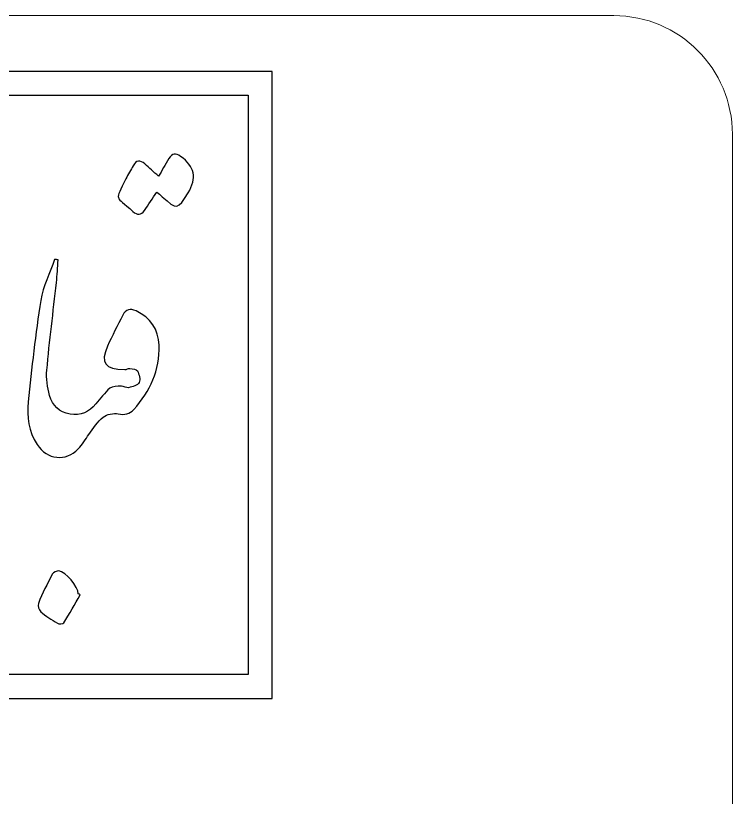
# Model space of a CAD drawing. Header units: millimetres. Extents: x -20.2 to 19.8, y -19.9 to 20.1.
# Drawn here: x 1.68 to 19.82, y 0.29 to 20.07 of the extents above; entities that cross this region are included whole.
import ezdxf

# ---------------------------------------------------------------- set-up
doc = ezdxf.new("R2010")
doc.units = ezdxf.units.MM
doc.header["$MEASUREMENT"] = 0
doc.layers.add('Layer 1', color=7, linetype='Continuous')

msp = doc.modelspace()

# ---------------------------------------------------------------- linework, layer by layer
at = {"layer": 'Layer 1', "color": 250, "lineweight": 18}
msp.add_open_spline([(-17.1794, 20.0744), (-17.1794, 20.0744), (16.8206, 20.0744), (16.8206, 20.0744), (18.4729, 20.0744), (19.8206, 18.7267), (19.8206, 17.0744), (19.8206, 17.0744), (19.8206, -16.9256), (19.8206, -16.9256), (19.8206, -18.5779), (18.4729, -19.9256), (16.8206, -19.9256), (16.8206, -19.9256), (-17.1794, -19.9256), (-17.1794, -19.9256), (-18.8317, -19.9256), (-20.1794, -18.5779), (-20.1794, -16.9256), (-20.1794, -16.9256), (-20.1794, 17.0744), (-20.1794, 17.0744), (-20.1794, 18.7267), (-18.8317, 20.0744), (-17.1794, 20.0744)], degree=3, knots=[0, 0, 0, 0, 0.125, 0.125, 0.125, 0.25, 0.25, 0.25, 0.375, 0.375, 0.375, 0.5, 0.5, 0.5, 0.625, 0.625, 0.625, 0.75, 0.75, 0.75, 0.875, 0.875, 0.875, 1, 1, 1, 1], dxfattribs=at)
at = {"layer": 'Layer 1', "color": 230}
for points, knots in [([(8.1741, 2.796), (8.1741, 2.796), (-7.2711, 2.796), (-7.2711, 2.796), (-7.2711, 2.796), (-7.2711, 18.6602), (-7.2711, 18.6602), (-7.2711, 18.6602), (8.1741, 18.6602), (8.1741, 18.6602), (8.1741, 18.6602), (8.1741, 2.796), (8.1741, 2.796)], [0, 0, 0, 0, 0.25, 0.25, 0.25, 0.5, 0.5, 0.5, 0.75, 0.75, 0.75, 1, 1, 1, 1]), ([(-6.6651, 3.4021), (-6.6651, 3.4021), (7.5679, 3.4021), (7.5679, 3.4021), (7.5679, 3.4021), (7.5679, 18.0639), (7.5679, 18.0639), (7.5679, 18.0639), (-6.6651, 18.0639), (-6.6651, 18.0639), (-6.6651, 18.0639), (-6.6651, 3.4021), (-6.6651, 3.4021)], [0, 0, 0, 0, 0.25, 0.25, 0.25, 0.5, 0.5, 0.5, 0.75, 0.75, 0.75, 1, 1, 1, 1]), ([(5.294, 16.0098), (5.3778, 16.1506), (5.4716, 16.3011), (5.5584, 16.4563), (5.6372, 16.5981), (5.733, 16.5977), (5.8543, 16.5115), (6.2106, 16.2588), (6.2733, 15.9633), (6.0447, 15.591), (5.783, 15.1637), (5.7541, 15.1596), (5.3892, 15.4934), (5.3436, 15.5349), (5.2947, 15.5728), (5.2494, 15.6104), (5.1395, 15.4445), (5.0436, 15.2886), (4.9364, 15.1412), (4.854, 15.0282), (4.7571, 15.0205), (4.6461, 15.1207), (4.1891, 15.5343), (4.188, 15.3607), (4.4706, 15.9435), (4.5259, 16.0574), (4.5943, 16.1651), (4.6533, 16.2777), (4.731, 16.4271), (4.8319, 16.4201), (4.9448, 16.3226), (5.0598, 16.2226), (5.172, 16.1195), (5.294, 16.0098)], [0, 0, 0, 0, 0.0909091, 0.0909091, 0.0909091, 0.1818182, 0.1818182, 0.1818182, 0.2727273, 0.2727273, 0.2727273, 0.3636364, 0.3636364, 0.3636364, 0.4545455, 0.4545455, 0.4545455, 0.5454545, 0.5454545, 0.5454545, 0.6363636, 0.6363636, 0.6363636, 0.7272727, 0.7272727, 0.7272727, 0.8181818, 0.8181818, 0.8181818, 0.9090909, 0.9090909, 0.9090909, 1, 1, 1, 1]), ([(2.753, 13.8934), (2.7396, 13.7021), (2.7322, 13.5101), (2.7115, 13.3197), (2.6306, 12.5811), (2.5351, 11.8434), (2.4681, 11.1035), (2.4493, 10.894), (2.4869, 10.6714), (2.5391, 10.465), (2.6049, 10.2079), (2.7815, 10.0367), (3.0553, 9.9894), (3.3264, 9.9429), (3.5389, 10.0451), (3.7111, 10.2498), (3.8254, 10.386), (3.931, 10.5341), (4.0657, 10.6457), (4.1321, 10.7003), (4.2567, 10.6929), (4.3556, 10.6969), (4.4169, 10.6996), (4.485, 10.6464), (4.5393, 10.6604), (4.6368, 10.6855), (4.7705, 10.7197), (4.8073, 10.7921), (4.8452, 10.8658), (4.8034, 10.9982), (4.7608, 11.0884), (4.7417, 11.1292), (4.6378, 11.138), (4.5704, 11.1463), (4.5298, 11.1514), (4.486, 11.1189), (4.4434, 11.1185), (3.9206, 11.1141), (3.8224, 11.3016), (4.004, 11.7101), (4.1224, 11.9764), (4.2578, 12.2348), (4.3898, 12.495), (4.4635, 12.6404), (4.5825, 12.6709), (4.7266, 12.6025), (5.0929, 12.4289), (5.2956, 12.1337), (5.3094, 11.7335), (5.3305, 11.1044), (5.0835, 10.5705), (4.671, 10.1085), (4.566, 9.9908), (4.4414, 9.965), (4.2752, 9.9982), (4.1558, 10.0223), (3.9873, 9.9905), (3.8945, 9.9161), (3.7504, 9.8005), (3.6498, 9.6292), (3.5345, 9.4783), (3.4424, 9.3574), (3.3693, 9.219), (3.2644, 9.1107), (2.9473, 8.7833), (2.4761, 8.8379), (2.2218, 9.2203), (2.0023, 9.5507), (1.9587, 9.9271), (1.9966, 10.3015), (2.0837, 11.1597), (2.1799, 12.0187), (2.3169, 12.8703), (2.3743, 13.2248), (2.5452, 13.561), (2.6645, 13.9055), (2.694, 13.9015), (2.7235, 13.8975), (2.753, 13.8934)], [0, 0, 0, 0, 0.0384615, 0.0384615, 0.0384615, 0.0769231, 0.0769231, 0.0769231, 0.1153846, 0.1153846, 0.1153846, 0.1538462, 0.1538462, 0.1538462, 0.1923077, 0.1923077, 0.1923077, 0.2307692, 0.2307692, 0.2307692, 0.2692308, 0.2692308, 0.2692308, 0.3076923, 0.3076923, 0.3076923, 0.3461538, 0.3461538, 0.3461538, 0.3846154, 0.3846154, 0.3846154, 0.4230769, 0.4230769, 0.4230769, 0.4615385, 0.4615385, 0.4615385, 0.5, 0.5, 0.5, 0.5384615, 0.5384615, 0.5384615, 0.5769231, 0.5769231, 0.5769231, 0.6153846, 0.6153846, 0.6153846, 0.6538462, 0.6538462, 0.6538462, 0.6923077, 0.6923077, 0.6923077, 0.7307692, 0.7307692, 0.7307692, 0.7692308, 0.7692308, 0.7692308, 0.8076923, 0.8076923, 0.8076923, 0.8461538, 0.8461538, 0.8461538, 0.8846154, 0.8846154, 0.8846154, 0.9230769, 0.9230769, 0.9230769, 0.9615385, 0.9615385, 0.9615385, 1, 1, 1, 1]), ([(3.3126, 5.4183), (3.1755, 5.1801), (3.0421, 4.9391), (2.896, 4.7061), (2.8787, 4.679), (2.7754, 4.6753), (2.7348, 4.6995), (2.5878, 4.7862), (2.4419, 4.8801), (2.3139, 4.992), (2.266, 5.0339), (2.2311, 5.1479), (2.2539, 5.2028), (2.3571, 5.4535), (2.4775, 5.6981), (2.6051, 5.9381), (2.6299, 5.9847), (2.7168, 6.0289), (2.7714, 6.0246), (2.9447, 6.0111), (3.2661, 5.6197), (3.2637, 5.4458), (3.2801, 5.4364), (3.2962, 5.4274), (3.3126, 5.4183)], [0, 0, 0, 0, 0.125, 0.125, 0.125, 0.25, 0.25, 0.25, 0.375, 0.375, 0.375, 0.5, 0.5, 0.5, 0.625, 0.625, 0.625, 0.75, 0.75, 0.75, 0.875, 0.875, 0.875, 1, 1, 1, 1])]:
    msp.add_open_spline(points, degree=3, knots=knots, dxfattribs=at)

doc.saveas('drawing.dxf')
